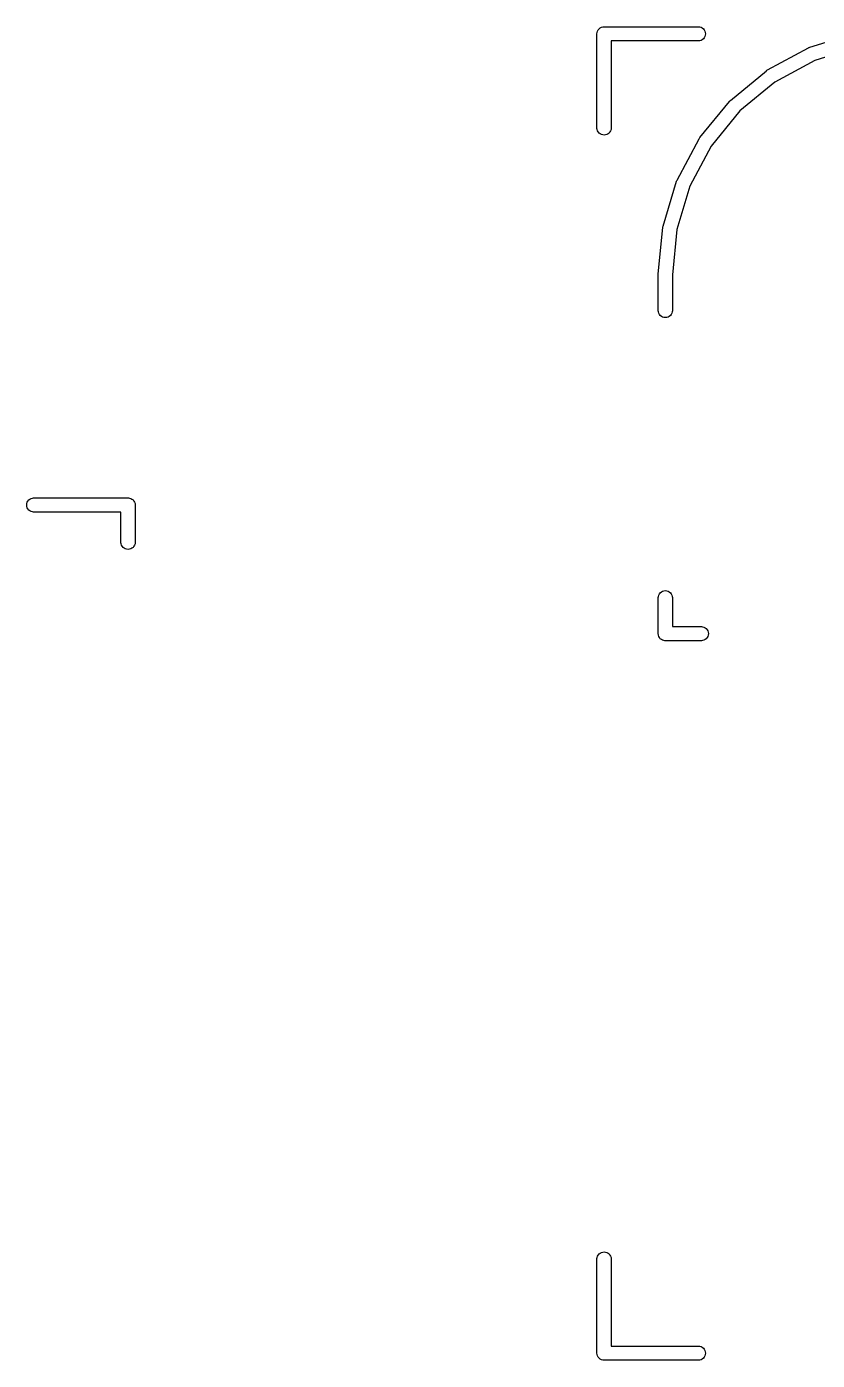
# Model space of a CAD drawing. Extents: x -13 to 127, y -89 to 15.
# Drawn here: x 44.02 to 52.41, y 0.92 to 15.08 of the extents above; entities that cross this region are included whole.
import ezdxf

# ---------------------------------------------------------------- set-up
doc = ezdxf.new("R2010")
doc.units = 0
doc.layers.add('BLACK', color=7, linetype='CONTINUOUS')

msp = doc.modelspace()

# ---------------------------------------------------------------- linework, layer by layer
at = {"layer": 'BLACK', "linetype": 'CONTINUOUS'}
for p, q in [((50.0746, 15), (50.0761, 15.0147)), ((50.075, 14.9963), (50.0746, 15)), ((50.0761, 15.0147), (50.0804, 15.0288)), ((50.0804, 15.0288), (50.0873, 15.0419)), ((50.0873, 15.0419), (50.0967, 15.0533)), ((50.0967, 15.0533), (50.1081, 15.0627)), ((50.1081, 15.0627), (50.1212, 15.0696)), ((50.1212, 15.0696), (50.1353, 15.0739)), ((50.1353, 15.0739), (50.1463, 15.075)), ((50.1463, 15.075), (50.15, 15.0754)), ((50.15, 15.0754), (50.1537, 15.075)), ((50.1537, 15.075), (51.1537, 15.075)), ((51.1537, 15.075), (51.1647, 15.0739)), ((51.1647, 15.0739), (51.1788, 15.0696)), ((51.1788, 15.0696), (51.1919, 15.0627)), ((51.1919, 15.0627), (51.2033, 15.0533)), ((51.2033, 15.0533), (51.2127, 15.0419)), ((51.2127, 15.0419), (51.2196, 15.0288)), ((51.2196, 15.0288), (51.2239, 15.0147)), ((51.2239, 15.0147), (51.2254, 15)), ((51.2254, 15), (51.2239, 14.9853)), ((52.3335, 14.8582), (52.8071, 15.0048)), ((50.075, 13.9963), (50.075, 14.9963)), ((51.1537, 14.925), (50.225, 14.925)), ((50.225, 14.925), (50.225, 13.9963)), ((51.1647, 14.9261), (51.1537, 14.925)), ((51.1788, 14.9304), (51.1647, 14.9261)), ((51.1919, 14.9373), (51.1788, 14.9304)), ((51.2033, 14.9467), (51.1919, 14.9373)), ((51.2127, 14.9581), (51.2033, 14.9467)), ((51.2196, 14.9712), (51.2127, 14.9581)), ((51.2239, 14.9853), (51.2196, 14.9712)), ((52.8444, 14.8593), (52.3849, 14.7171)), ((51.884, 14.6167), (52.32, 14.8525)), ((52.3849, 14.7171), (51.9618, 14.4883)), ((52.32, 14.8525), (52.321, 14.853)), ((52.321, 14.853), (52.3273, 14.8555)), ((52.3273, 14.8555), (52.3335, 14.8582)), ((51.4899, 14.2926), (51.8718, 14.6085)), ((51.8718, 14.6085), (51.8727, 14.6092)), ((51.8727, 14.6092), (51.8783, 14.6129)), ((51.8783, 14.6129), (51.884, 14.6167)), ((51.9618, 14.4883), (51.5912, 14.1817)), ((51.4851, 14.2877), (51.4899, 14.2926)), ((51.1663, 13.898), (51.4796, 14.2822)), ((51.5912, 14.1817), (51.2871, 13.8089)), ((51.4796, 14.2822), (51.4802, 14.283)), ((51.4802, 14.283), (51.4851, 14.2877)), ((50.0761, 13.9853), (50.075, 13.9963)), ((50.0804, 13.9712), (50.0761, 13.9853)), ((50.0873, 13.9581), (50.0804, 13.9712)), ((50.0967, 13.9467), (50.0873, 13.9581)), ((50.1081, 13.9373), (50.0967, 13.9467)), ((50.1212, 13.9304), (50.1081, 13.9373)), ((50.1353, 13.9261), (50.1212, 13.9304)), ((50.15, 13.9246), (50.1353, 13.9261)), ((50.1647, 13.9261), (50.15, 13.9246)), ((50.1788, 13.9304), (50.1647, 13.9261)), ((50.1919, 13.9373), (50.1788, 13.9304)), ((50.2033, 13.9467), (50.1919, 13.9373)), ((50.2127, 13.9581), (50.2033, 13.9467)), ((50.2196, 13.9712), (50.2127, 13.9581)), ((50.2239, 13.9853), (50.2196, 13.9712)), ((50.225, 13.9963), (50.2239, 13.9853)), ((50.9254, 13.4481), (51.1582, 13.8858)), ((51.1582, 13.8858), (51.1587, 13.8867)), ((51.1582, 13.8858), (51.1582, 13.8858)), ((51.1582, 13.8858), (51.1582, 13.8858)), ((51.1587, 13.8867), (51.1625, 13.8924)), ((51.1625, 13.8924), (51.1663, 13.898)), ((51.2871, 13.8089), (51.0613, 13.3842)), ((50.9229, 13.4419), (50.9254, 13.4481)), ((50.7766, 12.96), (50.9199, 13.4346)), ((50.9199, 13.4346), (50.9202, 13.4356)), ((50.9202, 13.4356), (50.9229, 13.4419)), ((51.0613, 13.3842), (50.9223, 12.9237)), ((50.7254, 12.4523), (50.7737, 12.9457)), ((50.7737, 12.9457), (50.7738, 12.9467)), ((50.7737, 12.9457), (50.7737, 12.9457)), ((50.7737, 12.9457), (50.7737, 12.9457)), ((50.7738, 12.9467), (50.7752, 12.9533)), ((50.7752, 12.9533), (50.7766, 12.96)), ((50.9223, 12.9237), (50.875, 12.4413)), ((50.725, 12.4487), (50.7254, 12.4523)), ((50.725, 12.0603), (50.725, 12.4487)), ((50.7254, 12.4523), (50.7254, 12.4523)), ((50.875, 12.4413), (50.875, 12.0603)), ((50.7261, 12.0493), (50.725, 12.0603)), ((50.7304, 12.0352), (50.7261, 12.0493)), ((50.7373, 12.0221), (50.7304, 12.0352)), ((50.8696, 12.0352), (50.8627, 12.0221)), ((50.8739, 12.0493), (50.8696, 12.0352)), ((50.875, 12.0603), (50.8739, 12.0493)), ((50.7467, 12.0107), (50.7373, 12.0221)), ((50.7581, 12.0013), (50.7467, 12.0107)), ((50.7712, 11.9944), (50.7581, 12.0013)), ((50.7853, 11.9901), (50.7712, 11.9944)), ((50.8, 11.9886), (50.7853, 11.9901)), ((50.8147, 11.9901), (50.8, 11.9886)), ((50.8288, 11.9944), (50.8147, 11.9901)), ((50.8419, 12.0013), (50.8288, 11.9944)), ((50.8533, 12.0107), (50.8419, 12.0013)), ((50.8627, 12.0221), (50.8533, 12.0107)), ((44.0373, 10.0419), (44.0467, 10.0533)), ((44.0467, 10.0533), (44.0581, 10.0627)), ((44.0581, 10.0627), (44.0712, 10.0696)), ((44.0712, 10.0696), (44.0853, 10.0739)), ((44.0853, 10.0739), (44.0963, 10.075)), ((44.0963, 10.075), (45.0963, 10.075)), ((45.0963, 10.075), (45.1, 10.0754)), ((45.1, 10.0754), (45.1037, 10.075)), ((45.1037, 10.075), (45.1147, 10.0739)), ((45.1147, 10.0739), (45.1288, 10.0696)), ((45.1288, 10.0696), (45.1419, 10.0627)), ((45.1419, 10.0627), (45.1533, 10.0533)), ((45.1533, 10.0533), (45.1627, 10.0419)), ((44.0246, 10), (44.0261, 10.0147)), ((44.0261, 9.9853), (44.0246, 10)), ((44.0261, 10.0147), (44.0304, 10.0288)), ((44.0304, 9.97116), (44.0261, 9.9853)), ((44.0304, 10.0288), (44.0373, 10.0419)), ((44.0373, 9.95813), (44.0304, 9.97116)), ((44.0467, 9.94671), (44.0373, 9.95813)), ((44.0581, 9.93734), (44.0467, 9.94671)), ((44.0712, 9.93037), (44.0581, 9.93734)), ((44.0853, 9.92609), (44.0712, 9.93037)), ((44.0963, 9.925), (44.0853, 9.92609)), ((45.025, 9.925), (44.0963, 9.925)), ((45.025, 9.60032), (45.025, 9.925)), ((45.1627, 10.0419), (45.1696, 10.0288)), ((45.1696, 10.0288), (45.1739, 10.0147)), ((45.1739, 10.0147), (45.1754, 10)), ((45.1754, 10), (45.175, 9.99632)), ((45.175, 9.99632), (45.175, 9.60032)), ((45.0261, 9.5893), (45.025, 9.60032)), ((45.0304, 9.57516), (45.0261, 9.5893)), ((45.0373, 9.56213), (45.0304, 9.57516)), ((45.0467, 9.55071), (45.0373, 9.56213)), ((45.0581, 9.54134), (45.0467, 9.55071)), ((45.0712, 9.53437), (45.0581, 9.54134)), ((45.0853, 9.53009), (45.0712, 9.53437)), ((45.1, 9.52864), (45.0853, 9.53009)), ((45.1147, 9.53009), (45.1, 9.52864)), ((45.1288, 9.53437), (45.1147, 9.53009)), ((45.1419, 9.54134), (45.1288, 9.53437)), ((45.1533, 9.55071), (45.1419, 9.54134)), ((45.1627, 9.56213), (45.1533, 9.55071)), ((45.1696, 9.57516), (45.1627, 9.56213)), ((45.1739, 9.5893), (45.1696, 9.57516)), ((45.175, 9.60032), (45.1739, 9.5893)), ((50.7304, 9.04484), (50.7373, 9.05787)), ((50.7373, 9.05787), (50.7467, 9.06929)), ((50.7467, 9.06929), (50.7581, 9.07866)), ((50.7581, 9.07866), (50.7712, 9.08563)), ((50.7712, 9.08563), (50.7853, 9.08991)), ((50.7853, 9.08991), (50.8, 9.09136)), ((50.8, 9.09136), (50.8147, 9.08991)), ((50.8147, 9.08991), (50.8288, 9.08563)), ((50.8288, 9.08563), (50.8419, 9.07866)), ((50.8419, 9.07866), (50.8533, 9.06929)), ((50.8533, 9.06929), (50.8627, 9.05787)), ((50.8627, 9.05787), (50.8696, 9.04484)), ((50.725, 9.01967), (50.7261, 9.0307)), ((50.725, 8.63868), (50.725, 9.01967)), ((50.7261, 9.0307), (50.7304, 9.04484)), ((50.8696, 9.04484), (50.8739, 9.0307)), ((50.8739, 9.0307), (50.875, 9.01967)), ((50.875, 9.01967), (50.875, 8.71)), ((50.7246, 8.635), (50.725, 8.63868)), ((50.7261, 8.6203), (50.7246, 8.635)), ((50.875, 8.71), (51.1847, 8.71)), ((51.1847, 8.71), (51.1957, 8.70891)), ((51.1957, 8.70891), (51.2098, 8.70463)), ((51.2098, 8.70463), (51.2229, 8.69766)), ((51.2229, 8.69766), (51.2343, 8.68829)), ((51.2343, 8.68829), (51.2437, 8.67687)), ((51.2437, 8.67687), (51.2506, 8.66384)), ((51.2506, 8.66384), (51.2549, 8.6497)), ((51.2549, 8.6497), (51.2564, 8.635)), ((51.2564, 8.635), (51.2549, 8.6203)), ((50.7304, 8.60616), (50.7261, 8.6203)), ((50.7373, 8.59313), (50.7304, 8.60616)), ((50.7467, 8.58171), (50.7373, 8.59313)), ((50.7581, 8.57234), (50.7467, 8.58171)), ((50.7712, 8.56537), (50.7581, 8.57234)), ((50.7853, 8.56109), (50.7712, 8.56537)), ((50.7963, 8.56), (50.7853, 8.56109)), ((50.8, 8.55964), (50.7963, 8.56)), ((50.8037, 8.56), (50.8, 8.55964)), ((51.1847, 8.56), (50.8037, 8.56)), ((51.1957, 8.56109), (51.1847, 8.56)), ((51.2098, 8.56537), (51.1957, 8.56109)), ((51.2229, 8.57234), (51.2098, 8.56537)), ((51.2343, 8.58171), (51.2229, 8.57234)), ((51.2437, 8.59313), (51.2343, 8.58171)), ((51.2506, 8.60616), (51.2437, 8.59313)), ((51.2549, 8.6203), (51.2506, 8.60616)), ((50.075, 2.00367), (50.0761, 2.0147)), ((50.075, 1.00368), (50.075, 2.00367)), ((50.0761, 2.0147), (50.0804, 2.02884)), ((50.0804, 2.02884), (50.0873, 2.04187)), ((50.0873, 2.04187), (50.0967, 2.05329)), ((50.0967, 2.05329), (50.1081, 2.06266)), ((50.1081, 2.06266), (50.1212, 2.06962)), ((50.1212, 2.06962), (50.1353, 2.07391)), ((50.1353, 2.07391), (50.15, 2.07536)), ((50.15, 2.07536), (50.1647, 2.07391)), ((50.1647, 2.07391), (50.1788, 2.06962)), ((50.1788, 2.06962), (50.1919, 2.06266)), ((50.1919, 2.06266), (50.2033, 2.05329)), ((50.2033, 2.05329), (50.2127, 2.04187)), ((50.2127, 2.04187), (50.2196, 2.02884)), ((50.2196, 2.02884), (50.2239, 2.0147)), ((50.2239, 2.0147), (50.225, 2.00367)), ((50.225, 2.00367), (50.225, 1.075)), ((50.0746, 1), (50.075, 1.00368)), ((50.0761, 0.9853), (50.0746, 1)), ((50.225, 1.075), (51.1537, 1.075)), ((51.1537, 1.075), (51.1647, 1.07391)), ((51.1647, 1.07391), (51.1788, 1.06963)), ((51.1788, 1.06963), (51.1919, 1.06266)), ((51.1919, 1.06266), (51.2033, 1.05329)), ((51.2033, 1.05329), (51.2127, 1.04187)), ((51.2127, 1.04187), (51.2196, 1.02884)), ((51.2196, 1.02884), (51.2239, 1.0147)), ((51.2239, 1.0147), (51.2254, 1)), ((51.2254, 1), (51.2239, 0.9853)), ((50.0804, 0.97116), (50.0761, 0.9853)), ((50.0873, 0.95813), (50.0804, 0.97116)), ((50.0967, 0.94671), (50.0873, 0.95813)), ((50.1081, 0.93734), (50.0967, 0.94671)), ((50.1212, 0.93037), (50.1081, 0.93734)), ((50.1353, 0.92609), (50.1212, 0.93037)), ((50.15, 0.92464), (50.1353, 0.92609)), ((50.1537, 0.925), (50.15, 0.92464)), ((51.1537, 0.925), (50.1537, 0.925)), ((51.1647, 0.92609), (51.1537, 0.925)), ((51.1788, 0.93037), (51.1647, 0.92609)), ((51.1919, 0.93734), (51.1788, 0.93037)), ((51.2033, 0.94671), (51.1919, 0.93734)), ((51.2127, 0.95813), (51.2033, 0.94671)), ((51.2196, 0.97116), (51.2127, 0.95813)), ((51.2239, 0.9853), (51.2196, 0.97116))]:
    msp.add_line(p, q, dxfattribs=at)

doc.saveas('drawing.dxf')
